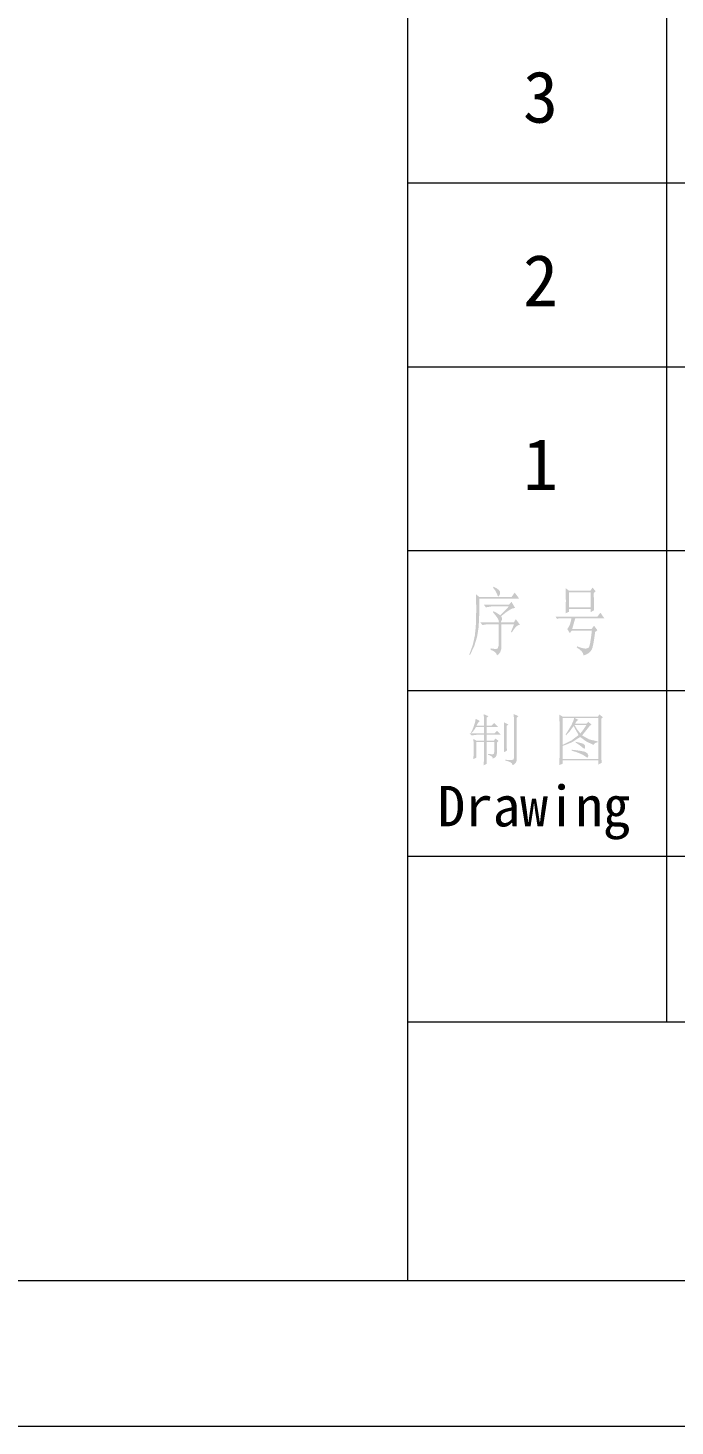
# Model space of a CAD drawing. Header units: millimetres. Extents: x 0 to 260, y 22 to 203.
# Drawn here: x 169.52 to 189.47, y 22.29 to 65.38 of the extents above; entities that cross this region are included whole.
import ezdxf

# ---------------------------------------------------------------- set-up
doc = ezdxf.new("R2010")
doc.units = ezdxf.units.MM

msp = doc.modelspace()

# ---------------------------------------------------------------- hatches: boundary and pattern name
h = msp.add_hatch(color=7)
h.paths.add_polyline_path([(183.335497, 47.921633), (183.436921, 47.839502), (184.426904, 47.839502), (184.528327, 47.976204), (184.669438, 47.784932), (183.436921, 47.784932), (183.434992, 47.449586), (183.429755, 47.152688), (183.410394, 46.877356), (183.365814, 46.606985), (183.282236, 46.333237), (183.146982, 46.047501), (183.126587, 46.065691), (183.236968, 46.371616), (183.298566, 46.652736), (183.326953, 46.932202), (183.338805, 47.234819), (183.339631, 47.563137)])
h.paths.add_polyline_path([(183.874586, 48.158105), (183.977043, 48.104499), (184.042706, 48.053374), (184.075435, 48.00087), (184.079638, 47.944233), (184.039399, 47.857692), (184.009702, 47.86224), (183.982073, 47.930453), (183.934875, 48.030498), (183.860805, 48.130544)])
h.paths.add_polyline_path([(183.786943, 46.256963), (183.887815, 46.24332), (183.962229, 46.238773), (184.009289, 46.263715), (184.029477, 46.339094), (184.029477, 47.002757), (183.692685, 47.002757), (183.531179, 46.975748), (183.469994, 47.057328), (184.043258, 47.057328), (184.02803, 47.133464), (183.982624, 47.216629), (183.854191, 47.37593), (183.867971, 47.40294), (183.968913, 47.352917), (184.083496, 47.275609), (184.345875, 47.54846), (183.800723, 47.54846), (183.638666, 47.521451), (183.578032, 47.603031), (184.353041, 47.603031), (184.426904, 47.693981), (184.541556, 47.503261), (184.461354, 47.488378), (184.369577, 47.44373), (184.255958, 47.365181), (184.110506, 47.248599), (184.133657, 47.196165), (184.136964, 47.148278), (184.096726, 47.057328), (184.501318, 47.057328), (184.5614, 47.157649), (184.689833, 46.984567), (184.631129, 46.969788), (184.569944, 46.925449), (184.506279, 46.851552), (184.440133, 46.748096), (184.413123, 46.766286), (184.507932, 47.002757), (184.117121, 47.002757), (184.117121, 46.302714), (184.108654, 46.217973), (184.08329, 46.145686), (184.041079, 46.085905), (183.982073, 46.038682), (183.962436, 46.093777), (183.923368, 46.140863), (183.864871, 46.179991), (183.786943, 46.211212)])
h = msp.add_hatch(color=7)
h.paths.add_polyline_path([(186.967865, 47.958013), (186.968278, 47.771255), (186.969518, 47.621083), (186.971586, 47.507498), (186.974479, 47.4305), (186.873607, 47.37593), (186.873607, 47.466881), (186.199471, 47.466881), (186.199471, 47.38475), (186.098598, 47.33955), (186.105213, 47.725952), (186.098598, 48.112354), (186.199471, 48.039593), (186.866992, 48.039593), (186.927075, 48.130544), (187.021333, 48.021403)])
h.paths.add_polyline_path([(186.199471, 47.985023), (186.199471, 47.521451), (186.873607, 47.521451), (186.873607, 47.985023)])
h.paths.add_polyline_path([(187.008104, 46.757467), (186.978433, 46.546007), (186.95057, 46.384569), (186.924465, 46.273155), (186.900065, 46.211763), (186.852936, 46.149063), (186.805808, 46.107032), (186.743727, 46.074097), (186.651467, 46.038682), (186.633079, 46.105232), (186.592005, 46.168424), (186.528297, 46.228205), (186.442005, 46.284524), (186.449171, 46.320904), (186.607508, 46.265851), (186.718716, 46.247592), (186.8025, 46.275153), (186.827934, 46.318355), (186.853832, 46.420674), (186.880247, 46.582111), (186.907231, 46.802666), (186.287665, 46.802666), (186.22648, 46.729906), (186.146003, 46.857236), (186.188515, 46.904848), (186.223173, 46.975197), (186.252456, 47.068559), (186.280499, 47.184658), (185.896854, 47.184658), (185.835669, 47.166468), (185.782201, 47.239229), (187.082518, 47.239229), (187.16961, 47.35774), (187.290877, 47.184658), (186.395152, 47.184658), (186.300894, 46.857236), (186.900065, 46.857236), (186.974479, 46.957558), (187.075352, 46.820856)])
h = msp.add_hatch(color=7)
h.paths.add_polyline_path([(184.193745, 43.053514), (184.198706, 43.233003), (184.200359, 43.488974), (184.198706, 43.758105), (184.193745, 43.978453), (184.335407, 43.910654), (184.281388, 43.870415), (184.281388, 43.249195), (184.283111, 43.18994), (184.288554, 43.107533)])
h.paths.add_polyline_path([(184.50463, 44.025858), (184.497464, 44.234768), (184.639678, 44.16752), (184.592273, 44.120115), (184.592273, 42.857281), (184.586701, 42.791644), (184.563404, 42.736083), (184.522433, 42.690547), (184.46384, 42.654985), (184.444935, 42.704483), (184.401484, 42.744627), (184.333538, 42.775365), (184.241149, 42.796648), (184.241149, 42.823657), (184.35408, 42.818696), (184.436831, 42.817043), (184.48768, 42.833717), (184.50463, 42.884291)])
h.paths.add_polyline_path([(183.57914, 43.877029), (183.57914, 43.978453), (183.577486, 44.121907), (183.572525, 44.228154), (183.714188, 44.16752), (183.660168, 44.120115), (183.660168, 43.877029), (183.815611, 43.877029), (183.890025, 43.958058), (184.011293, 43.836791), (183.660168, 43.836791), (183.660168, 43.633944), (183.903254, 43.633944), (183.984283, 43.714972), (184.106102, 43.593705), (183.660168, 43.593705), (183.660168, 43.411253), (183.883411, 43.411253), (183.930264, 43.478501), (184.031688, 43.404638), (183.977668, 43.357233), (183.977668, 43.026504), (183.972096, 42.970065), (183.948799, 42.923083), (183.907828, 42.885505), (183.849235, 42.857281), (183.845394, 42.892748), (183.820572, 42.924805), (183.774666, 42.953554), (183.707573, 42.9791), (183.707573, 43.006109), (183.79432, 42.995705), (183.852543, 42.992329), (183.885547, 43.009279), (183.89664, 43.060128), (183.89664, 43.370463), (183.660168, 43.370463), (183.660168, 42.904686), (183.667334, 42.701839), (183.572525, 42.654985), (183.575419, 42.759699), (183.577486, 42.844052), (183.578726, 42.908148), (183.57914, 42.95209), (183.57914, 43.370463), (183.34322, 43.370463), (183.34322, 42.891457), (183.255025, 42.844052), (183.262191, 43.174781), (183.255025, 43.465272), (183.349834, 43.411253), (183.57914, 43.411253), (183.57914, 43.593705), (183.356449, 43.593705), (183.194391, 43.57331), (183.133758, 43.633944), (183.57914, 43.633944), (183.57914, 43.836791), (183.336054, 43.836791), (183.26853, 43.731715), (183.201006, 43.647724), (183.181162, 43.654339), (183.239867, 43.787457), (183.282035, 43.904039), (183.309251, 44.003533), (183.322825, 44.086491), (183.451258, 44.018692), (183.401993, 43.973285), (183.349834, 43.877029)])
h = msp.add_hatch(color=7)
h.paths.add_polyline_path([(187.200483, 44.093106), (187.200483, 42.972485), (187.207098, 42.728848), (187.105674, 42.674829), (187.105674, 42.809877), (186.005448, 42.809877), (186.005448, 42.701839), (185.904025, 42.6616), (185.910639, 42.93831), (185.910639, 43.958058), (185.904025, 44.214924), (186.005448, 44.15374), (187.092445, 44.15374), (187.139849, 44.221539), (187.247888, 44.133896)])
h.paths.add_polyline_path([(186.005448, 44.113501), (186.005448, 43.282819), (186.286982, 43.426204), (186.498235, 43.586539), (186.342792, 43.8638), (186.23124, 43.708013), (186.113486, 43.579924), (186.093092, 43.593705), (186.274993, 43.886951), (186.334179, 44.019656), (186.363187, 44.113501)])
h.paths.add_polyline_path([(186.005448, 42.850667), (187.105674, 42.850667), (187.105674, 44.113501), (186.376416, 44.113501), (186.49162, 44.052867), (186.45083, 44.032472), (186.390197, 43.937663), (186.747935, 43.937663), (186.79534, 43.998848), (186.896763, 43.904039), (186.842744, 43.870415), (186.606273, 43.57331), (186.830755, 43.449838), (187.08583, 43.390858), (187.08583, 43.363848), (187.002803, 43.340284), (186.957397, 43.282819), (186.736222, 43.387413), (186.545639, 43.525905), (186.292287, 43.362126), (186.005448, 43.249195)])
h.paths.add_polyline_path([(186.369802, 43.897424), (186.462681, 43.74708), (186.552254, 43.633944), (186.646581, 43.753695), (186.741321, 43.897424)])
h.paths.add_polyline_path([(186.410592, 43.377628), (186.548809, 43.344969), (186.639897, 43.316444), (186.688817, 43.280063), (186.700531, 43.225493), (186.690333, 43.177399), (186.673521, 43.161552), (186.626668, 43.195176), (186.536958, 43.269177), (186.403426, 43.357233)])
h.paths.add_polyline_path([(186.282158, 43.134543), (186.423959, 43.117489), (186.5393, 43.101056), (186.628184, 43.085243), (186.690609, 43.07005), (186.765712, 43.02864), (186.79534, 42.965319), (186.791757, 42.909784), (186.76833, 42.891457), (186.741045, 42.901447), (186.700531, 42.931695), (186.636555, 42.973045), (186.545501, 43.0161), (186.427369, 43.060912), (186.282158, 43.107533)])

# ---------------------------------------------------------------- linework, layer by layer
at = {"color": 7, "lineweight": 0}
for points in [[(0.128058, 22.287794), (259.869517, 22.287794), (259.869517, 202.784781), (0.128058, 202.784781)], [(4.604456, 198.308031), (255.392767, 198.308031), (255.392767, 26.763839), (4.604456, 26.763839)]]:
    msp.add_lwpolyline(points, close=True, dxfattribs=at)
for points in [[(181.233374, 49.260372), (181.233374, 77.599716)], [(189.210844, 77.599752), (189.210844, 49.260407)], [(255.392837, 60.596145), (181.233304, 60.596145)], [(255.392837, 54.928241), (181.233304, 54.928241)], [(255.392837, 49.260372), (181.233304, 49.260372)], [(181.233374, 44.952638), (181.233374, 49.260407)], [(189.210844, 49.260372), (189.210844, 44.952603)], [(255.392837, 44.952638), (181.233304, 44.952638)], [(255.392837, 44.952638), (181.233304, 44.952638)], [(181.233374, 26.763909), (181.233374, 44.952779)], [(189.210844, 44.952638), (189.210844, 34.741485)], [(255.392837, 39.846991), (181.233304, 39.846991)], [(255.392837, 34.741379), (181.233304, 34.741379)], [(255.392837, 26.763909), (181.848901, 26.763909)]]:
    msp.add_lwpolyline(points, dxfattribs=at)

# ---------------------------------------------------------------- texts
at = {"color": 7, "attachment_point": 1}
for s, insert, char_height in [('{\\fSimSun|b0|i0|c0;3}', (184.784397, 64.049297), 1.588682), ('{\\fSimSun|b0|i0|c0;2}', (184.784397, 58.393035), 1.588682), ('{\\fSimSun|b0|i0|c0;1}', (184.784397, 52.724562), 1.588682), ('{\\fSimSun|b0|i0|c0;Drawing}', (182.15169, 42.020049), 1.248188)]:
    msp.add_mtext(s, dxfattribs=dict(at, insert=insert, char_height=char_height))

doc.saveas('drawing.dxf')
